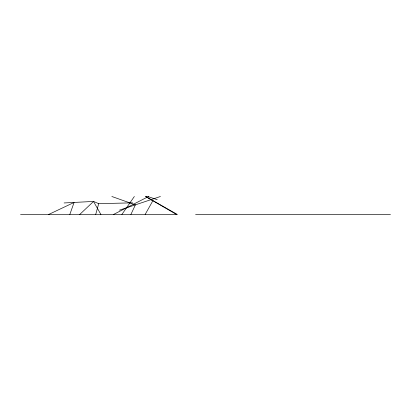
<?xml version="1.0" encoding="UTF-8"?>
<svg xmlns="http://www.w3.org/2000/svg" width="411" height="411" viewBox="0 0 411 411"><rect width="100%" height="100%" fill="white"/><g stroke="black" fill="none" stroke-linecap="round" stroke-linejoin="round"><path stroke-width="0.62" d="M95.691 214.501L98.712 203.671L132.609 202.834M69.813 214.501L74.083 202.443L48.585 214.501M130.878 214.501L135.399 204.842L111.854 196.499M145.124 214.501L152.882 200.727L151.145 199.597M121.862 214.501L134.346 196.499M79.698 214.501L93.554 201.431L64.116 202.957M113.462 214.501L148.541 196.499M119.442 210.165L160.434 196.499M20.55 214.501L177.403 214.501L145.694 196.499M195.6 214.501L390.45 214.501M147.677 196.499L157.223 199.669M93.554 201.431L98.712 203.671M146.193 196.499L146.67 196.756M145.622 196.499L176.53 214.501M93.564 201.59L100.926 214.501"/></g></svg>
